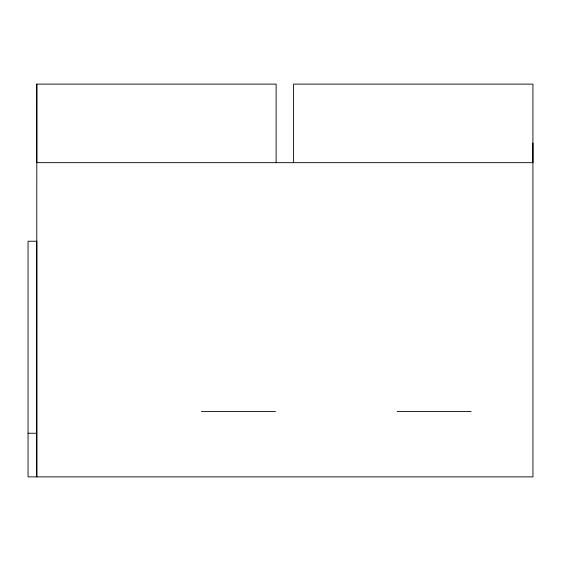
<?xml version="1.0" encoding="UTF-8"?>
<svg xmlns="http://www.w3.org/2000/svg" width="561" height="561" viewBox="0 0 561 561"><rect width="100%" height="100%" fill="white"/><g stroke="black" fill="none" stroke-linecap="round" stroke-linejoin="round"><path stroke-width="0.84" d="M276.138 162.669L276.138 84.115L36.809 84.115L36.781 476.885L36.781 241.223L28.05 241.223L28.05 476.885L532.95 476.885L532.922 84.115L293.592 84.115L293.592 162.669M201.413 411.423L275.472 411.423M397.132 411.423L471.191 411.423M28.05 433.246L36.781 433.246M532.922 143.027L532.929 162.669L36.795 162.669L36.809 84.115"/></g></svg>
